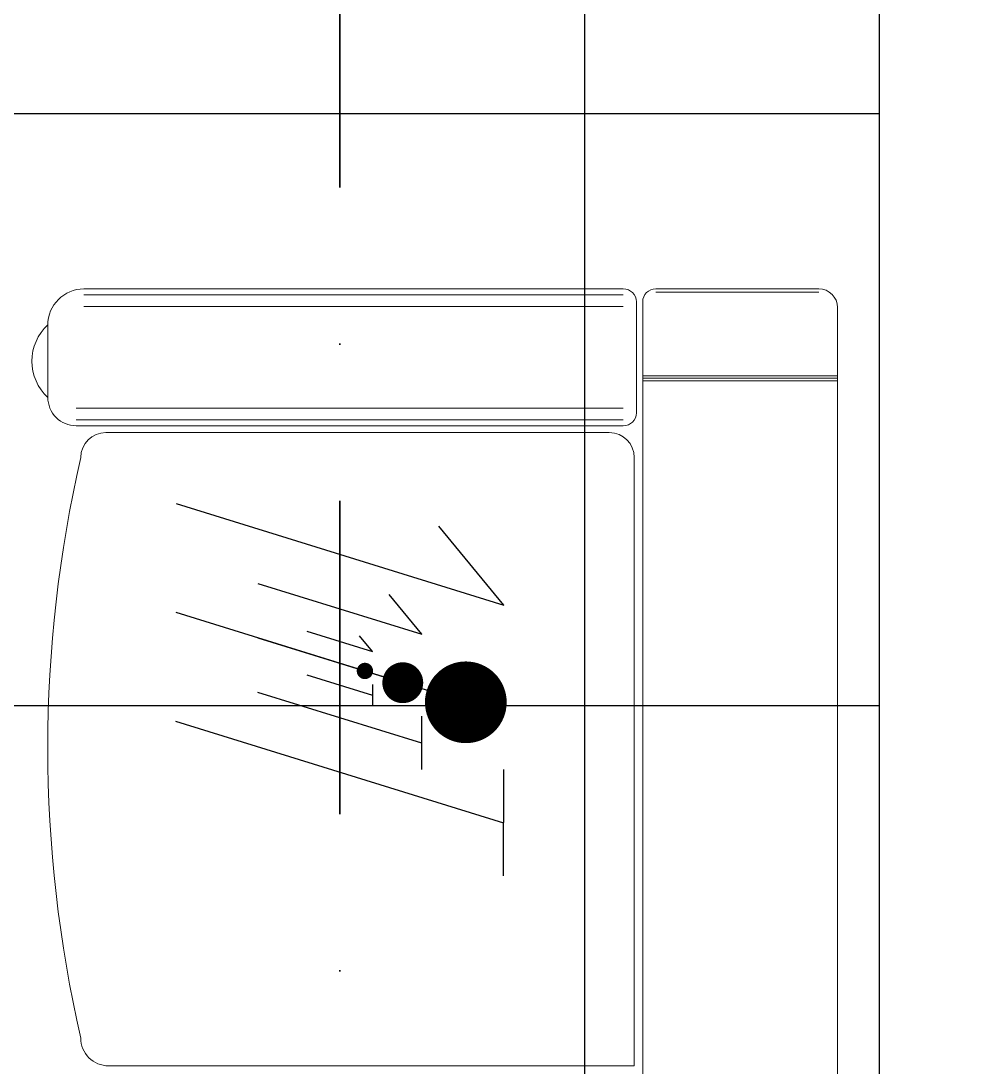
# Model space of a CAD drawing. Header units: inches. Extents: x -12418 to 183584, y -29325 to 19878.
# Drawn here: x 13229 to 14182, y -6966 to -5906 of the extents above; entities that cross this region are included whole.
import ezdxf

# ---------------------------------------------------------------- set-up
doc = ezdxf.new("R2010")
doc.units = ezdxf.units.IN
doc.header["$LTSCALE"] = 25
doc.header["$MEASUREMENT"] = 0
doc.linetypes.add('DASHDOT', pattern=[25.4, 12.7, -6.35, 0, -6.35])
doc.layers.get('0').update_dxf_attribs({"color": 8})
doc.layers.add('00-Ground Floor$0$False Ceiling', color=251, linetype='Continuous')
for name, color, linetype, lineweight in [('00-Ground Floor$0$LOADING', 253, 'Continuous', 5), ('00-Ground Floor$0$Walls', 251, 'Continuous', 5), ('E-LITE-CLNG-CNDT', 6, 'DASHDOT', 35), ('E-POWR-WIRE', 6, 'Continuous', 25), ('E-POWR-WIRE @ 100', 6, 'Continuous', 25), ('E-POWR-WIRE @ 20', 6, 'Continuous', 25), ('E-POWR-WIRE @ 50', 6, 'Continuous', 25)]:
    doc.layers.add(name, color=color, linetype=linetype, lineweight=lineweight)

# ---------------------------------------------------------------- blocks, each defined once
blk = doc.blocks.new('00-Ground Floor$0$ME19011A-P')
for p, q in [((-0.425, 0), (0.425, 0)), ((-0.425, 0), (-0.425, -0.015)), ((0.425, 0), (0.425, -0.015)), ((-0.425, -0.015), (0.425, -0.015)), ((-0.3675, -0.0198), (-0.2325, -0.0198)), ((-0.3675, -0.0198), (-0.3675, -0.0399)), ((-0.36, -0.015), (-0.36, -0.0198)), ((-0.24, -0.015), (-0.24, -0.0198)), ((-0.2325, -0.0198), (-0.2325, -0.0399)), ((-0.15, -0.015), (-0.15, -0.04)), ((0, -0.015), (0, -0.04)), ((0.1, -0.015), (0.1, -0.045)), ((0.2, -0.045), (0.2, -0.015)), ((0.2818, -0.015), (0.2484, -0.015)), ((0.2484, -0.0243), (0.2484, -0.015)), ((0.2818, -0.0243), (0.2818, -0.015)), ((0.3211, -0.015), (0.2877, -0.015)), ((0.2877, -0.015), (0.2877, -0.0531)), ((0.3211, -0.0531), (0.3211, -0.015)), ((0.3623, -0.015), (0.3289, -0.015)), ((0.3289, -0.015), (0.3289, -0.0531)), ((0.3623, -0.0531), (0.3623, -0.015)), ((0.3682, -0.0243), (0.3682, -0.015)), ((0.3682, -0.015), (0.4016, -0.015)), ((0.4016, -0.0243), (0.4016, -0.015)), ((-0.15, -0.025), (0, -0.025)), ((-0.0402, -0.0312), (-0.0496, -0.0337)), ((-0.0376, -0.0409), (-0.0402, -0.0312)), ((0.2818, -0.0243), (0.2484, -0.0243)), ((0.3211, -0.0243), (0.2877, -0.0243)), ((0.3623, -0.0243), (0.3289, -0.0243)), ((0.3682, -0.0243), (0.4016, -0.0243)), ((-0.3675, -0.0399), (-0.2325, -0.0399)), ((-0.15, -0.04), (-0.1187, -0.04)), ((-0.0887, -0.04), (-0.0637, -0.04)), ((-0.0606, -0.0371), (-0.0787, -0.0432)), ((-0.047, -0.0434), (-0.0376, -0.0409)), ((-0.0379, -0.04), (0, -0.04)), ((0.1, -0.035), (0.2, -0.035)), ((-0.0787, -0.0432), (-0.077, -0.0497)), ((-0.0582, -0.046), (-0.077, -0.0497)), ((0.1, -0.045), (0.2, -0.045)), ((0.2877, -0.0531), (0.3211, -0.0531)), ((0.3289, -0.0531), (0.3623, -0.0531))]:
    blk.add_line(p, q)
at = {"color": 8, "const_width": 0.000601}
for points in [[(0.3044, -0.0531, -0.184574), (0.2977, -0.0636, -1.44364), (0.2961, -0.0581, -0.837915), (0.2969, -0.0664, -0.30536), (0.2839, -0.062, -1.584726), (0.2894, -0.0609, -0.253153), (0.2827, -0.0684, -0.874198), (0.2775, -0.0585, -0.915253), (0.2791, -0.0658, -0.223821), (0.2683, -0.0644, -1.703343), (0.272, -0.0597, -0.588962), (0.2621, -0.068, -0.717795), (0.2625, -0.0581, -0.983104), (0.2645, -0.0644, -0.326362), (0.2534, -0.0609, -0.758716), (0.2609, -0.0514, -0.906186), (0.2593, -0.0565, -0.189488), (0.2526, -0.0522, -0.7948), (0.2613, -0.0423, -1.223996), (0.2574, -0.047, -0.072149), (0.2534, -0.0403, -0.645886), (0.2609, -0.0324, -1.366917), (0.2574, -0.0371, -0.078415), (0.2542, -0.0308, -0.723006), (0.2613, -0.0256, -1.105484), (0.2582, -0.0292, -0.221197), (0.2566, -0.0243, -0.221197)], [(0.3456, -0.0531, 0.184574), (0.3523, -0.0636, 1.44364), (0.3539, -0.0581, 0.837915), (0.3531, -0.0664, 0.30536), (0.3661, -0.062, 1.584726), (0.3606, -0.0609, 0.253153), (0.3673, -0.0684, 0.874198), (0.3725, -0.0585, 0.915253), (0.3709, -0.0658, 0.223821), (0.3817, -0.0644, 1.703343), (0.378, -0.0597, 0.588962), (0.3879, -0.068, 0.717795), (0.3875, -0.0581, 0.983104), (0.3855, -0.0644, 0.326362), (0.3966, -0.0609, 0.758716), (0.3891, -0.0514, 0.906186), (0.3907, -0.0565, 0.189488), (0.3974, -0.0522, 0.7948), (0.3887, -0.0423, 1.223996), (0.3926, -0.047, 0.072149), (0.3966, -0.0403, 0.645886), (0.3891, -0.0324, 1.366917), (0.3926, -0.0371, 0.078415), (0.3958, -0.0308, 0.723006), (0.3887, -0.0256, 1.105484), (0.3918, -0.0292, 0.221197), (0.3934, -0.0243, 0.221197)]]:
    blk.add_lwpolyline(points, format="xyb", dxfattribs=at)
blk.add_lwpolyline([(-0.1187, -0.0482), (-0.0887, -0.0482), (-0.0887, -0.0382), (-0.1187, -0.0382)], close=True)
blk.add_circle((-0.0537, -0.04), 0.0075)
for centre, radius, start, end in [((-0.1037, -0.04), 0.01, 10.4593, 169.5407), ((-0.0537, -0.04), 0.01, 45, 180), ((-0.1037, -0.04), 0.0075, 14.0075, 165.9925)]:
    blk.add_arc(centre, radius, start, end)
blk = doc.blocks.new('00-Ground Floor$0$M.44.57.64')
at = {"layer": '00-Ground Floor$0$LOADING', "xscale": 1000.000000000002, "yscale": 1000.000000000002, "zscale": 1000.000000000002, "rotation": 225.9999036123427}
blk.add_blockref('00-Ground Floor$0$ME19011A-P', (-80806.9, 16720.7), dxfattribs=at)
blk = doc.blocks.new('00-Ground Floor$0$GF21008-P')
at = {"layer": '00-Ground Floor$0$LOADING'}
for p, q in [((-0.7709, 0), (0.7906, 0)), ((-0.7019, -0.1974), (-0.7019, 0)), ((-0.6994, -0.1974), (-0.6994, 0)), ((-0.6968, -0.1974), (-0.6968, 0)), ((-0.79, -0.1841), (-0.79, -0.0191)), ((-0.7866, -0.1841), (-0.7866, -0.0191)), ((-0.7767, -0.1974), (0.7964, -0.1974)), ((-0.7767, -0.2037), (-0.6644, -0.2037)), ((-0.6191, -0.2059), (-0.0026, -0.2059)), ((-0.0026, -0.2059), (-0.0026, -0.7385)), ((-0.79, -0.7634), (-0.79, -0.217)), ((-0.784, -0.7634), (-0.784, -0.217)), ((-0.7722, -0.7634), (-0.7722, -0.217)), ((-0.6689, -0.7712), (-0.6689, -0.217)), ((-0.6571, -0.7712), (-0.6571, -0.217)), ((-0.6512, -0.7712), (-0.6512, -0.217)), ((-0.6444, -0.7413), (-0.6444, -0.2312)), ((-0.7533, -0.8), (-0.68, -0.8))]:
    blk.add_line(p, q, dxfattribs=at)
for centre, radius, start, end in [((-0.7709, -0.0191), 0.0191, 90, 180), ((-0.7767, -0.1841), 0.0133, 180, 270), ((-0.7767, -0.217), 0.0133, 90, 180), ((-0.6644, -0.217), 0.0133, 0, 90), ((-0.6191, -0.2312), 0.0253, 90, 180), ((-0.6191, -0.7413), 0.0253, 180, 270), ((-0.0307, -0.7385), 0.0281, 270, 0), ((-0.7533, -0.7634), 0.0366, 180, 270), ((-0.68, -0.7712), 0.0288, 270, 0), ((-0.3249, 0.51), 1.31, 257.0217, 282.9783), ((-0.7167, -0.7662), 0.0499, 222.6462, 317.3538)]:
    blk.add_arc(centre, radius, start, end, dxfattribs=at)
blk = doc.blocks.new('00-Ground Floor$0$A$Ce9e1c4c3')
at = {"layer": '00-Ground Floor$0$False Ceiling', "color": 254, "linetype": 'Continuous'}
for p, q in [((-86200, -8477.4), (-86200, -4747.4)), ((-89502.1, -6000), (-85902.1, -6000)), ((-89502.1, -6600), (-85902.1, -6600))]:
    blk.add_line(p, q, dxfattribs=at)
at = {"layer": '00-Ground Floor$0$False Ceiling', "color": 254}
blk.add_line((-85902.1, -4747.4, 0), (-85902.1, -8477.4, 0), dxfattribs=at)
blk = doc.blocks.new('00-Ground Floor')
at = {"layer": '00-Ground Floor$0$Walls'}
blk.add_line((14097.9, -8477.4, 0), (14097.9, -4747.4, 0), dxfattribs=at)
at = {"layer": '00-Ground Floor$0$False Ceiling', "color": 254}
blk.add_blockref('00-Ground Floor$0$A$Ce9e1c4c3', (100000, 0), dxfattribs=at)
at = {"layer": '00-Ground Floor$0$LOADING', "xscale": -1, "rotation": 315.9999036123427}
blk.add_blockref('00-Ground Floor$0$M.44.57.64', (-55544.8, 37734, 0), dxfattribs=at)
at = {"layer": '00-Ground Floor$0$LOADING', "xscale": 1000, "yscale": 1000, "zscale": 1000, "rotation": 269.9999999999998}
blk.add_blockref('00-Ground Floor$0$GF21008-P', (14055.9, -6967.6), dxfattribs=at)
blk = doc.blocks.new('*U82')
for p, q in [((-1.658, 1.617), (1.663, 0.587)), ((1.663, 0.587), (1.004, 1.389)), ((-1.66, 0.515), (1.66, -0.515)), ((-1.663, -0.587), (1.658, -1.617)), ((1.659, -1.078), (1.657, -2.157))]:
    blk.add_line(p, q)
at = {"const_width": 0.414}
blk.add_lwpolyline([(1.278, -0.19, 1), (1.277, -0.604, 1)], format="xyb", close=True, dxfattribs=at)
blk = doc.blocks.new('*U1346')
at = {"layer": 'E-POWR-WIRE @ 100', "xscale": 100, "yscale": 100, "zscale": 100}
blk.add_blockref('*U82', (13551.6, -6556.9), dxfattribs=at)
at = {"layer": 'E-POWR-WIRE @ 20', "xscale": 20, "yscale": 20, "zscale": 20}
blk.add_blockref('*U82', (13551.6, -6556.9), dxfattribs=at)
at = {"layer": 'E-POWR-WIRE @ 50', "xscale": 50, "yscale": 50, "zscale": 50}
blk.add_blockref('*U82', (13551.6, -6556.9), dxfattribs=at)

msp = doc.modelspace()

# ---------------------------------------------------------------- linework, layer by layer
at = {"layer": 'E-LITE-CLNG-CNDT'}
msp.add_lwpolyline([(12900, -5047.4), (13476.6, -5047.4, -0.414214), (13551.6, -5122.4), (13551.6, -7425, -0.414214), (13476.6, -7500), (12900, -7500)], format="xyb", dxfattribs=at)

# ---------------------------------------------------------------- block references
at = {"layer": 'E-LITE-CLNG-CNDT', "color": 1}
msp.add_blockref('00-Ground Floor', (0, 0), dxfattribs=at)
at = {"layer": 'E-POWR-WIRE'}
msp.add_blockref('*U1346', (0, 0), dxfattribs=at)

doc.saveas('drawing.dxf')
